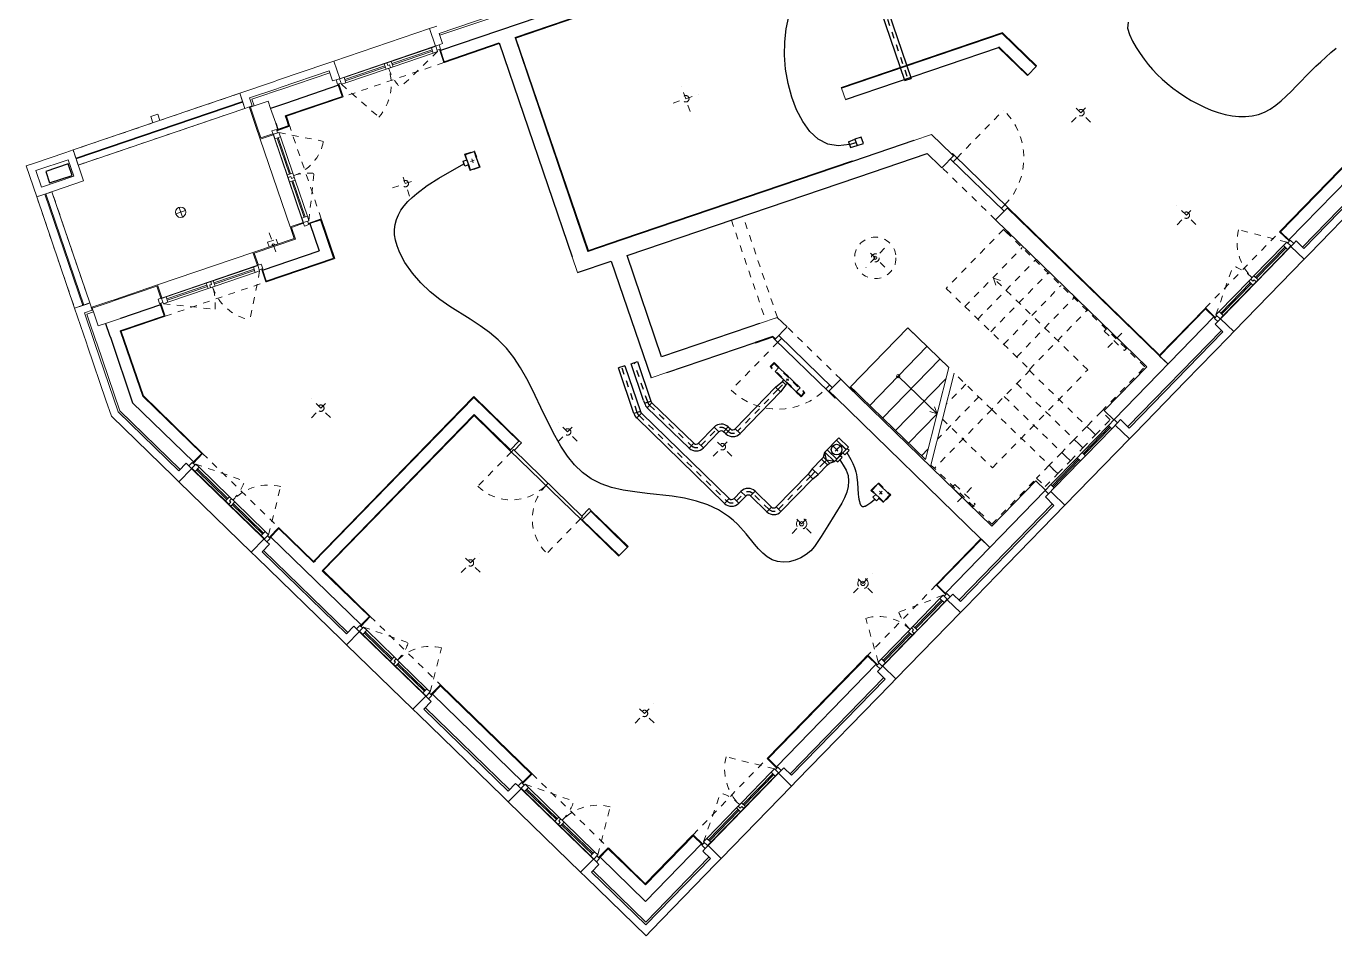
# Model space of a CAD drawing. Header units: metres. Extents: x 2683533.1 to 2683569.7, y 1249391 to 1249428.1.
# Drawn here: x 2683534.3 to 2683553.89, y 1249391.03 to 1249404.65 of the extents above; entities that cross this region are included whole.
import ezdxf

# ---------------------------------------------------------------- set-up
doc = ezdxf.new("R2010")
doc.units = ezdxf.units.M
for name, pattern in [('101 Regelgeschoss_CraneCam$0$MD-Strich 1_1mm', [0.002, 0.001, -0.001]), ('101 Regelgeschoss_CraneCam$0$MD-Strichpunkt 1_0.5_0.5mm', [0.001, 0.0005, -0.00025, 0, -0.00025]), ('101 Regelgeschoss_CraneCam$0$MD-Strichpunkt 1_25_25mm', [0.0015, 0.001, -0.00025, 0, -0.00025]), ('101 Regelgeschoss_CraneCam$0$MD-Strichpunkt 2_1_1mm', [0.0045, 0.002, -0.001, 0.0005, -0.001]), ('Strichpunkt', [25.4, 12.7, -6.35, 0, -6.35])]:
    doc.linetypes.add(name, pattern=pattern)
for name, color, linetype in [('beleuchtung', 7, 'Continuous'), ('betonfertigteile_balkonschicht', 7, 'Continuous'), ('dachabschluss', 7, 'Continuous'), ('erdbebenwaende', 7, 'Continuous'), ('fassade', 7, 'Continuous'), ('fenster_tueren', 7, 'Continuous'), ('innenwaende_massiv', 7, 'Continuous'), ('lueftung_abluft', 42, 'Continuous'), ('lueftung_armaturen', 130, 'Continuous'), ('lueftung_klima', 7, 'Continuous'), ('lueftung_symetrieachse', 7, 'Strichpunkt'), ('lueftung_zuluft', 20, 'Continuous'), ('sanitaer', 7, 'Continuous'), ('stuetzen', 7, 'Continuous'), ('treppen', 7, 'Continuous'), ('wohnungstrennwaende', 7, 'Continuous')]:
    doc.layers.add(name, color=color, linetype=linetype)

# ---------------------------------------------------------------- blocks, each defined once
blk = doc.blocks.new('A$C7a25791f')
at = {"layer": 'beleuchtung', "color": 253, "linetype": '101 Regelgeschoss_CraneCam$0$MD-Strichpunkt 2_1_1mm', "lineweight": 13, "ltscale": 1000}
for p, q in [((3478, 11112), (3659, 11468)), ((5470, 10254), (5652, 10610)), ((5383, 10523), (5739, 10341)), ((2270, 8795), (2270, 9195)), ((2070, 8995), (2470, 8995)), ((9307, 8130), (9488, 8487)), ((9219, 8399), (9576, 8218)), ((4590, 5900), (4590, 6300)), ((4390, 6100), (4790, 6100)), ((2170, 5575), (2170, 5975)), ((1970, 5775), (2370, 5775)), ((9667, 4415), (9667, 4815)), ((9868, 4615), (9467, 4615)), ((6045, 4085), (6045, 4485)), ((5845, 4285), (6245, 4285)), ((13370, 3723), (13370, 4123)), ((13170, 3923), (13570, 3923)), ((6045, 2430), (6045, 2830)), ((5845, 2630), (6245, 2630)), ((2370, 2138), (2370, 2537)), ((2170, 2337), (2570, 2337)), ((13370, 1523), (13370, 1923)), ((13170, 1723), (13570, 1723)), ((6045, 1150), (6045, 1550)), ((5845, 1350), (6245, 1350)), ((7906, 1185), (8306, 1185)), ((11430, 1185), (11030, 1185))]:
    blk.add_line(p, q, dxfattribs=at)
at = {"layer": 'beleuchtung', "color": 253, "linetype": '101 Regelgeschoss_CraneCam$0$MD-Strichpunkt 1_0.5_0.5mm', "lineweight": 13, "ltscale": 1000}
for p, q in [((3495, 11299), (3461, 11233)), ((3495, 11299), (3619, 11236)), ((3619, 11236), (3585, 11169))]:
    blk.add_line(p, q, dxfattribs=at)
at = {"layer": 'beleuchtung', "color": 253, "linetype": 'Continuous', "lineweight": 13, "ltscale": 1000}
for p, q in [((3559, 11183), (3487, 11219)), ((8006, 1225), (8006, 1145)), ((11330, 1225), (11330, 1145))]:
    blk.add_line(p, q, dxfattribs=at)
at = {"layer": 'beleuchtung', "color": 253, "linetype": '101 Regelgeschoss_CraneCam$0$MD-Strich 1_1mm', "lineweight": 13, "ltscale": 1000}
for p, q in [((8006, 1395), (8066, 1395)), ((8006, 1225), (8006, 1395)), ((8066, 1395), (8066, 975)), ((11330, 1395), (11270, 1395)), ((11270, 1395), (11270, 975)), ((11330, 1225), (11330, 1395)), ((8006, 975), (8006, 1145)), ((11330, 975), (11330, 1145)), ((8066, 975), (8006, 975)), ((11270, 975), (11330, 975))]:
    blk.add_line(p, q, dxfattribs=at)
at = {"layer": 'beleuchtung', "color": 253, "linetype": '101 Regelgeschoss_CraneCam$0$MD-Strichpunkt 1_0.5_0.5mm', "lineweight": 13, "ltscale": 1000}
for centre, radius in [((5561, 10432), 48), ((2270, 8995), 48), ((9398, 8308), 48), ((4590, 6100), 48), ((2170, 5775), 48), ((9667, 4615), 310), ((6045, 4285), 48), ((13370, 3923), 48), ((6045, 2630), 77.5), ((2370, 2337), 48), ((13370, 1723), 48), ((6045, 1350), 77.5)]:
    blk.add_circle(centre, radius, dxfattribs=at)
at = {"layer": 'beleuchtung', "color": 253, "linetype": '101 Regelgeschoss_CraneCam$0$MD-Strich 1_1mm', "lineweight": 13, "ltscale": 1000}
blk.add_circle((9667, 4615), 60, dxfattribs=at)
at = {"layer": 'beleuchtung', "color": 253, "linetype": 'Continuous', "lineweight": 13, "ltscale": 1000}
for centre, radius in [((9667, 4615), 23.5), ((6045, 2630), 32.5), ((6045, 1350), 32.5)]:
    blk.add_circle(centre, radius, dxfattribs=at)
blk.add_arc((3523, 11201), 23.5, 332.9996, 152.9996, dxfattribs=at)
at = {"layer": 'betonfertigteile_balkonschicht', "color": 253, "linetype": '101 Regelgeschoss_CraneCam$0$MD-Strichpunkt 2_1_1mm', "lineweight": 13, "ltscale": 1000}
for p, q in [((2360, 14161), (2442, 14322)), ((2442, 14322), (2456, 14348)), ((4803, 13152), (2456, 14348)), ((1574, 14248), (775, 12680)), ((989, 12571), (1788, 14139)), ((1601, 14234), (1574, 14248)), ((1761, 14152), (1601, 14234)), ((1788, 14139), (1761, 14152)), ((2347, 14135), (2360, 14161)), ((2347, 14135), (4694, 12938)), ((4708, 12965), (4790, 13125)), ((4790, 13125), (4803, 13152)), ((4694, 12938), (4708, 12965)), ((802, 12666), (775, 12680)), ((962, 12584), (802, 12666)), ((989, 12571), (962, 12584))]:
    blk.add_line(p, q, dxfattribs=at)
at = {"layer": 'dachabschluss', "color": 253, "linetype": 'Continuous', "lineweight": 5, "ltscale": 1000}
for p, q in [((2398, 14234), (2456, 14348)), ((4803, 13152), (2456, 14348)), ((1574, 14248), (775, 12680)), ((889, 12622), (1688, 14190)), ((903, 12615), (1702, 14183)), ((989, 12571), (1788, 14139)), ((1688, 14190), (1574, 14248)), ((1702, 14183), (1688, 14190)), ((1788, 14139), (1702, 14183)), ((2347, 14135), (2391, 14221)), ((2347, 14135), (4694, 12938)), ((2391, 14221), (2398, 14234)), ((2391, 14221), (4738, 13024)), ((2398, 14234), (4745, 13038)), ((4745, 13038), (4803, 13152)), ((4694, 12938), (4738, 13024)), ((4738, 13024), (4745, 13038)), ((889, 12622), (775, 12680)), ((903, 12615), (889, 12622)), ((989, 12571), (903, 12615))]:
    blk.add_line(p, q, dxfattribs=at)
at = {"layer": 'dachabschluss', "color": 253, "linetype": 'Continuous', "lineweight": 13, "ltscale": 1000}
for p, q in [((3626, 13865), (3580, 13775)), ((3626, 13865), (3725, 13814)), ((3725, 13814), (3679, 13725))]:
    blk.add_line(p, q, dxfattribs=at)
at = {"layer": 'erdbebenwaende', "color": 253, "linetype": 'Continuous', "lineweight": 25, "ltscale": 1000}
for p, q in [((10464, 5868), (7216, 7523)), ((6879, 7414), (6040, 5766)), ((6376, 5875), (7102, 7301)), ((7102, 7301), (10350, 5646)), ((7619, 5242), (6376, 5875)), ((11330, 5427), (10464, 5868)), ((6262, 5652), (7505, 5019)), ((10350, 5646), (11330, 5146)), ((11580, 4875), (11580, 5300)), ((7755, 5172), (7619, 5242)), ((11330, 5146), (11330, 4875)), ((7755, 4892), (7505, 5019)), ((8005, 4840), (8005, 5045)), ((7755, 4892), (7755, 4840)), ((11330, 4875), (11330, 4840)), ((11580, 4840), (11580, 4875)), ((7755, 3720), (7755, 3580)), ((7755, 3580), (7755, 565)), ((8005, 3580), (8005, 3720)), ((8005, 565), (8005, 3580)), ((11330, 3720), (11330, 565)), ((11580, 565), (11580, 3720))]:
    blk.add_line(p, q, dxfattribs=at)
at = {"layer": 'erdbebenwaende', "color": 253, "linetype": 'Continuous', "lineweight": 5, "ltscale": 1000}
for p, q in [((10468, 5877), (7220, 7532)), ((10464, 5868), (10468, 5877)), ((6040, 5766), (6262, 5652)), ((11580, 5300), (11330, 5427)), ((8005, 5045), (7755, 5172)), ((7505, 5019), (7501, 5010)), ((7501, 5010), (7745, 4886)), ((7745, 4886), (7745, 4840)), ((7745, 4840), (8005, 4840)), ((11590, 4840), (11330, 4840)), ((11580, 4875), (11590, 4875)), ((11590, 4840), (11590, 4875)), ((7745, 3720), (8005, 3720)), ((7745, 3720), (7745, 3580)), ((7755, 3580), (7745, 3580)), ((11590, 3720), (11330, 3720)), ((11590, 565), (11590, 3720)), ((11580, 565), (11590, 565))]:
    blk.add_line(p, q, dxfattribs=at)
at = {"layer": 'fassade', "color": 253, "linetype": 'Continuous', "lineweight": 18, "ltscale": 1000}
for p, q in [((1796, 14684), (1574, 14248)), ((1728, 14298), (1847, 14530)), ((1847, 14530), (2301, 14298)), ((2353, 14401), (1899, 14632)), ((2183, 14067), (1728, 14298)), ((2301, 14298), (2183, 14067)), ((2285, 14014), (2456, 14348)), ((1676, 14196), (2233, 13912)), ((4803, 13152), (4694, 12938)), ((5293, 12902), (4803, 13152)), ((4694, 12938), (4797, 12886)), ((4797, 12886), (4854, 12998)), ((4854, 12998), (5241, 12800)), ((4752, 12898), (4616, 12630)), ((4766, 12891), (4752, 12898)), ((5241, 12800), (5286, 12777)), ((5976, 12425), (5286, 12777)), ((5338, 12880), (5293, 12902)), ((6029, 12528), (5338, 12880)), ((775, 12680), (525, 12190)), ((989, 12571), (775, 12680)), ((936, 12468), (989, 12571)), ((4616, 12630), (4532, 12465)), ((628, 12137), (825, 12525)), ((825, 12525), (936, 12468)), ((966, 12504), (959, 12490)), ((1233, 12368), (966, 12504)), ((1278, 12345), (1233, 12368)), ((1875, 12041), (1278, 12345)), ((4532, 12465), (4525, 12452)), ((4708, 12359), (4525, 12452)), ((5976, 12425), (5904, 12283)), ((6006, 12231), (6131, 12476)), ((6029, 12528), (6131, 12476)), ((502, 12145), (115, 11385)), ((525, 12190), (502, 12145)), ((605, 12093), (115, 11131)), ((605, 12093), (628, 12137)), ((1795, 11851), (1888, 12034)), ((1875, 12041), (1888, 12034)), ((7352, 11545), (7476, 11790)), ((7579, 11738), (7476, 11790)), ((7527, 11636), (7454, 11493)), ((7527, 11636), (9028, 10871)), ((3140, 11166), (3233, 11348)), ((3247, 11342), (3233, 11348)), ((3813, 11053), (3247, 11342)), ((3890, 11205), (3813, 11053)), ((3890, 11205), (3897, 11218)), ((4079, 11125), (3897, 11218)), ((0, 11159), (0, 9865)), ((115, 11131), (115, 9865)), ((0, 9865), (0, 9750)), ((115, 9865), (275, 9865)), ((275, 9750), (0, 9750)), ((0, 8125), (0, 8240)), ((275, 8240), (0, 8240)), ((0, 8125), (0, 6365)), ((115, 8125), (115, 6365)), ((115, 8125), (275, 8125)), ((0, 6365), (0, 6250)), ((115, 6365), (275, 6365)), ((275, 6250), (0, 6250)), ((0, 4750), (0, 4865)), ((275, 4865), (0, 4865)), ((0, 4750), (0, 2990)), ((115, 4750), (115, 2990)), ((115, 4750), (275, 4750)), ((0, 2990), (0, 2875)), ((115, 2990), (275, 2990)), ((275, 2875), (0, 2875)), ((0, 1250), (0, 1365)), ((275, 1365), (0, 1365)), ((0, 1250), (0, 0)), ((115, 1250), (115, 115)), ((115, 1250), (275, 1250)), ((1500, 115), (1500, 275)), ((1615, 275), (1615, 0)), ((3125, 275), (3125, 0)), ((3240, 115), (3240, 275)), ((5250, 115), (5250, 275)), ((5365, 275), (5365, 0)), ((6750, 275), (6750, 0)), ((6865, 115), (6865, 275)), ((8875, 115), (8875, 295)), ((10375, 295), (10375, 0)), ((10490, 115), (10490, 295)), ((12500, 115), (12500, 275)), ((12615, 275), (12615, 0)), ((14125, 275), (14125, 0)), ((14240, 115), (14240, 275)), ((115, 115), (1500, 115)), ((115, 0), (1500, 0)), ((1500, 0), (1615, 0)), ((3240, 0), (3125, 0)), ((3240, 115), (5250, 115)), ((3240, 0), (5250, 0)), ((5250, 0), (5365, 0)), ((6865, 0), (6750, 0)), ((6865, 115), (8875, 115)), ((6865, 0), (7755, 0)), ((7755, 0), (8990, 0)), ((10490, 0), (10375, 0)), ((10490, 115), (12500, 115)), ((10490, 0), (11580, 0)), ((11580, 0), (12500, 0)), ((12500, 0), (12615, 0)), ((14240, 0), (14125, 0)), ((14240, 115), (16000, 115)), ((14240, 0), (16000, 0))]:
    blk.add_line(p, q, dxfattribs=at)
at = {"layer": 'fassade', "color": 253, "linetype": 'Continuous', "lineweight": 13, "ltscale": 1000}
for p, q in [((1796, 14684), (1899, 14632)), ((2456, 14348), (2353, 14401)), ((1574, 14248), (1676, 14196)), ((2233, 13912), (2285, 14014)), ((4867, 12957), (4819, 12864)), ((4978, 12901), (4867, 12957)), ((4766, 12891), (4629, 12624)), ((4792, 12877), (4766, 12891)), ((4819, 12864), (4792, 12877)), ((5015, 12764), (4819, 12864)), ((4963, 12661), (5015, 12764)), ((5228, 12773), (4978, 12901)), ((5272, 12751), (5228, 12773)), ((5963, 12399), (5272, 12751)), ((4629, 12624), (4545, 12459)), ((4856, 12452), (4963, 12661)), ((782, 12374), (654, 12124)), ((838, 12485), (782, 12374)), ((932, 12437), (832, 12241)), ((932, 12437), (838, 12485)), ((945, 12464), (932, 12437)), ((959, 12490), (945, 12464)), ((1226, 12354), (959, 12490)), ((1271, 12331), (1226, 12354)), ((4545, 12459), (4715, 12372)), ((832, 12241), (934, 12189)), ((934, 12189), (1144, 12082)), ((1868, 12027), (1271, 12331)), ((5904, 12283), (5953, 12258)), ((632, 12079), (145, 11124)), ((654, 12124), (632, 12079)), ((1868, 12027), (1782, 11858)), ((9014, 10844), (7513, 11609)), ((0, 11159), (115, 11385)), ((7454, 11493), (7405, 11518)), ((3240, 11328), (3154, 11159)), ((3240, 11328), (3819, 11033)), ((3903, 11198), (3819, 11033)), ((3903, 11198), (4072, 11112)), ((145, 11124), (145, 9865)), ((275, 9865), (275, 9810)), ((145, 8125), (145, 6365)), ((275, 8125), (275, 8180)), ((275, 6365), (275, 6310)), ((145, 4750), (145, 2990)), ((275, 4750), (275, 4805)), ((275, 2990), (275, 2935)), ((145, 1250), (145, 145)), ((275, 1250), (275, 1305)), ((7755, 365), (7755, 540)), ((11580, 365), (11580, 540)), ((1500, 275), (1555, 275)), ((3240, 275), (3185, 275)), ((5250, 275), (5305, 275)), ((6865, 275), (6810, 275)), ((8875, 295), (8940, 295)), ((10490, 295), (10425, 295)), ((12500, 275), (12555, 275)), ((14240, 275), (14185, 275)), ((0, 0), (115, 0)), ((145, 145), (1500, 145)), ((3240, 145), (5250, 145)), ((6865, 145), (8875, 145)), ((10490, 145), (12500, 145)), ((14240, 145), (16000, 145))]:
    blk.add_line(p, q, dxfattribs=at)
at = {"layer": 'fassade', "color": 253, "linetype": 'Continuous', "lineweight": 5, "ltscale": 1000}
for p, q in [((4797, 12886), (4792, 12877)), ((945, 12464), (936, 12468)), ((4976, 12279), (5021, 12368)), ((5021, 12368), (5044, 12412)), ((5044, 12412), (5837, 12008)), ((550, 11027), (1015, 11940)), ((1015, 11940), (1060, 11917)), ((1060, 11917), (1625, 11629)), ((7271, 11277), (8047, 10882)), ((550, 9800), (550, 11027)), ((3060, 10898), (4013, 10412)), ((4022, 10408), (4301, 10956)), ((8278, 10764), (9111, 10340)), ((4022, 10408), (4013, 10412)), ((550, 7475), (550, 8190)), ((550, 6300), (550, 7275)), ((550, 4125), (550, 4815)), ((550, 2925), (550, 4125)), ((550, 550), (550, 1315)), ((1565, 550), (550, 550)), ((4946, 550), (3175, 550)), ((5210, 550), (4946, 550)), ((5315, 550), (5210, 550)), ((7755, 550), (6800, 550)), ((7755, 540), (7755, 550)), ((12565, 550), (11580, 550)), ((11580, 540), (11580, 550)), ((16065, 550), (14175, 550))]:
    blk.add_line(p, q, dxfattribs=at)
at = {"layer": 'fassade', "color": 253, "linetype": 'Continuous', "lineweight": 25, "ltscale": 1000}
for p, q in [((5128, 12577), (4963, 12661)), ((5172, 12555), (5128, 12577)), ((5921, 12173), (5172, 12555)), ((4967, 12283), (4793, 12372)), ((4856, 12452), (4811, 12363)), ((4967, 12283), (5012, 12372)), ((5012, 12372), (5039, 12426)), ((5039, 12426), (5048, 12421)), ((5048, 12421), (5841, 12017)), ((934, 12189), (850, 12024)), ((5841, 12017), (5930, 12191)), ((828, 11979), (365, 11071)), ((850, 12024), (828, 11979)), ((1006, 11944), (1011, 11953)), ((1011, 11953), (1020, 11949)), ((1020, 11949), (1064, 11926)), ((1709, 11794), (1144, 12082)), ((1006, 11944), (540, 11029)), ((1064, 11926), (1630, 11638)), ((1630, 11638), (1719, 11812)), ((7276, 11286), (7364, 11460)), ((9859, 10167), (7355, 11442)), ((7276, 11286), (8051, 10891)), ((365, 11071), (365, 9800)), ((540, 9800), (540, 11029)), ((3065, 10907), (3153, 11081)), ((3144, 11063), (3941, 10656)), ((4137, 11040), (3941, 10656)), ((4293, 10960), (4119, 11049)), ((3065, 10907), (4018, 10421)), ((4018, 10421), (4293, 10960)), ((8274, 10778), (9780, 10011)), ((540, 9800), (345, 9800)), ((540, 8190), (345, 8190)), ((365, 8190), (365, 6300)), ((540, 7465), (540, 8190)), ((540, 6300), (540, 7285)), ((540, 6300), (345, 6300)), ((540, 4815), (345, 4815)), ((365, 4815), (365, 2925)), ((540, 2925), (540, 4815)), ((540, 2925), (345, 2925)), ((540, 1315), (345, 1315)), ((365, 1315), (365, 365)), ((540, 540), (540, 1315)), ((1565, 540), (540, 540)), ((1565, 540), (1565, 345)), ((3175, 540), (5315, 540)), ((3175, 540), (3175, 345)), ((5315, 540), (5315, 345)), ((7755, 540), (6800, 540)), ((6800, 540), (6800, 345)), ((7755, 365), (7755, 565)), ((8950, 565), (8005, 565)), ((11330, 565), (10415, 565)), ((11580, 365), (11580, 565)), ((12565, 540), (11580, 540)), ((12565, 540), (12565, 345)), ((16065, 540), (14175, 540)), ((14175, 540), (14175, 345)), ((365, 365), (1565, 365)), ((3175, 365), (5315, 365)), ((6800, 365), (8940, 365)), ((10425, 365), (12565, 365)), ((14175, 365), (16065, 365))]:
    blk.add_line(p, q, dxfattribs=at)
at = {"layer": 'fenster_tueren', "color": 253, "linetype": 'Continuous', "lineweight": 5, "ltscale": 1000}
for p, q in [((3897, 11218), (4525, 12452)), ((4715, 12361), (4683, 12299)), ((4735, 12413), (4697, 12337)), ((4790, 12323), (4715, 12361)), ((4773, 12332), (4798, 12381)), ((4788, 12363), (4971, 12270)), ((7476, 11790), (6131, 12476)), ((4697, 12337), (4091, 11147)), ((4683, 12299), (4423, 11789)), ((4712, 12284), (4452, 11774)), ((4470, 11765), (4730, 12275)), ((4499, 11750), (4759, 12260)), ((4683, 12299), (4759, 12260)), ((4697, 12337), (4701, 12335)), ((4759, 12260), (4790, 12323)), ((4976, 12279), (4971, 12270)), ((5939, 12187), (5846, 12004)), ((5970, 12171), (5921, 12196)), ((5953, 12258), (6028, 12219)), ((5961, 12153), (5999, 12229)), ((6023, 12121), (5961, 12153)), ((5999, 12229), (6062, 12197)), ((6062, 12197), (6023, 12121)), ((6028, 12219), (6026, 12215)), ((6028, 12219), (7329, 11557)), ((6604, 11862), (6038, 12150)), ((6047, 12168), (6613, 11880)), ((6062, 12197), (6628, 11908)), ((1888, 12034), (3233, 11348)), ((5837, 12008), (5846, 12004)), ((6589, 11833), (6023, 12121)), ((1727, 11807), (1634, 11624)), ((1710, 11816), (1759, 11791)), ((1817, 11840), (1741, 11878)), ((1788, 11849), (1750, 11773)), ((1750, 11773), (1812, 11742)), ((1851, 11817), (1788, 11849)), ((1812, 11742), (1851, 11817)), ((1815, 11835), (1817, 11840)), ((3118, 11177), (1817, 11840)), ((1827, 11770), (2392, 11482)), ((2402, 11500), (1836, 11788)), ((2416, 11529), (1851, 11817)), ((4423, 11789), (4373, 11691)), ((4405, 11753), (4443, 11734)), ((4499, 11750), (4423, 11789)), ((4449, 11652), (4499, 11750)), ((6589, 11833), (6628, 11908)), ((6687, 11783), (6589, 11833)), ((6628, 11908), (6726, 11859)), ((6663, 11890), (6644, 11852)), ((6644, 11852), (6671, 11839)), ((6671, 11839), (6651, 11801)), ((6726, 11859), (6687, 11783)), ((7253, 11495), (6687, 11783)), ((7268, 11523), (6702, 11812)), ((6711, 11830), (7277, 11541)), ((6726, 11859), (7291, 11570)), ((1625, 11629), (1634, 11624)), ((1812, 11742), (2378, 11453)), ((4373, 11691), (4113, 11181)), ((4402, 11676), (4142, 11166)), ((4160, 11157), (4420, 11667)), ((4189, 11142), (4449, 11652)), ((4373, 11691), (4449, 11652)), ((4443, 11734), (4429, 11707)), ((4429, 11707), (4467, 11688)), ((7253, 11495), (7291, 11570)), ((7291, 11570), (7354, 11538)), ((7327, 11552), (7329, 11557)), ((7329, 11557), (7405, 11518)), ((2416, 11529), (2378, 11453)), ((2378, 11453), (2476, 11403)), ((2433, 11473), (2413, 11435)), ((2514, 11479), (2416, 11529)), ((2459, 11459), (2433, 11473)), ((2479, 11497), (2459, 11459)), ((2476, 11403), (2514, 11479)), ((2476, 11403), (3042, 11115)), ((2490, 11432), (3056, 11144)), ((3065, 11162), (2500, 11450)), ((3080, 11191), (2514, 11479)), ((7315, 11463), (7253, 11495)), ((7355, 11465), (7262, 11282)), ((7354, 11538), (7315, 11463)), ((7373, 11456), (7324, 11481)), ((3080, 11191), (3042, 11115)), ((3142, 11159), (3080, 11191)), ((3118, 11177), (3116, 11173)), ((3194, 11138), (3118, 11177)), ((4113, 11181), (4081, 11118)), ((4189, 11142), (4113, 11181)), ((7271, 11277), (7262, 11282)), ((3042, 11115), (3104, 11083)), ((3144, 11085), (3051, 10903)), ((3104, 11083), (3142, 11159)), ((3113, 11101), (3162, 11076)), ((4091, 11147), (4052, 11072)), ((4081, 11118), (4157, 11080)), ((4095, 11145), (4091, 11147)), ((4114, 11040), (4139, 11089)), ((4123, 11058), (4306, 10965)), ((4157, 11080), (4189, 11142)), ((3060, 10898), (3051, 10903)), ((4301, 10956), (4306, 10965)), ((275, 9725), (275, 9810)), ((345, 9810), (345, 9755)), ((550, 9800), (550, 9790)), ((0, 9750), (0, 8240)), ((275, 8265), (275, 9725)), ((280, 9725), (275, 9725)), ((280, 9755), (365, 9755)), ((280, 9685), (280, 9755)), ((280, 9050), (280, 9685)), ((365, 9685), (280, 9685)), ((312, 9050), (312, 9685)), ((332, 9685), (332, 9050)), ((345, 9790), (550, 9790)), ((365, 9755), (365, 9685)), ((365, 9685), (365, 9050)), ((280, 8940), (280, 9050)), ((280, 9050), (365, 9050)), ((322, 8980), (322, 9010)), ((322, 9010), (365, 9010)), ((365, 9050), (365, 8940)), ((280, 8980), (322, 8980)), ((280, 8305), (280, 8940)), ((365, 8940), (280, 8940)), ((312, 8305), (312, 8940)), ((332, 8940), (332, 8305)), ((365, 8940), (365, 8305)), ((275, 8180), (275, 8265)), ((275, 8265), (280, 8265)), ((280, 8305), (365, 8305)), ((280, 8235), (280, 8305)), ((365, 8235), (280, 8235)), ((345, 8235), (345, 8180)), ((365, 8305), (365, 8235)), ((345, 8200), (550, 8200)), ((550, 8190), (550, 8200)), ((3790, 6525), (3790, 5025)), ((3990, 6525), (3790, 6525)), ((3790, 6495), (3835, 6495)), ((3835, 6495), (3835, 5055)), ((3990, 6480), (3835, 6480)), ((3990, 6525), (3990, 6480)), ((275, 6225), (275, 6310)), ((345, 6310), (345, 6255)), ((345, 6290), (550, 6290)), ((550, 6300), (550, 6290)), ((0, 6250), (0, 4865)), ((275, 4890), (275, 6225)), ((280, 6225), (275, 6225)), ((280, 6255), (365, 6255)), ((280, 6185), (280, 6255)), ((280, 5613), (280, 6185)), ((365, 6185), (280, 6185)), ((312, 5613), (312, 6185)), ((332, 6185), (332, 5613)), ((365, 6255), (365, 6185)), ((365, 6185), (365, 5613)), ((3790, 5775), (3835, 5775)), ((280, 5503), (280, 5613)), ((280, 5613), (365, 5613)), ((280, 5543), (322, 5543)), ((280, 4930), (280, 5503)), ((365, 5503), (280, 5503)), ((312, 4930), (312, 5503)), ((322, 5543), (322, 5573)), ((322, 5573), (365, 5573)), ((332, 5503), (332, 4930)), ((365, 5613), (365, 5503)), ((365, 5503), (365, 4930)), ((280, 4930), (365, 4930)), ((280, 4860), (280, 4930)), ((365, 4930), (365, 4860)), ((3835, 5055), (3790, 5055)), ((3990, 5025), (3790, 5025)), ((3990, 5070), (3835, 5070)), ((3990, 5025), (3990, 5070)), ((275, 4805), (275, 4890)), ((275, 4890), (280, 4890)), ((365, 4860), (280, 4860)), ((345, 4860), (345, 4805)), ((345, 4825), (550, 4825)), ((550, 4815), (550, 4825)), ((7745, 4840), (7745, 3720)), ((7825, 4781), (7745, 4781)), ((7825, 3720), (7825, 4840)), ((11510, 3720), (11510, 4840)), ((11510, 4781), (11590, 4781)), ((11590, 4840), (11590, 3720)), ((7745, 3779), (7825, 3779)), ((11590, 3779), (11510, 3779)), ((0, 2875), (0, 1365)), ((275, 2850), (275, 2935)), ((275, 1390), (275, 2850)), ((280, 2850), (275, 2850)), ((280, 2880), (365, 2880)), ((280, 2810), (280, 2880)), ((280, 2175), (280, 2810)), ((365, 2810), (280, 2810)), ((312, 2175), (312, 2810)), ((332, 2810), (332, 2175)), ((345, 2935), (345, 2880)), ((345, 2915), (550, 2915)), ((365, 2880), (365, 2810)), ((365, 2810), (365, 2175)), ((550, 2925), (550, 2915)), ((280, 2065), (280, 2175)), ((280, 2175), (365, 2175)), ((365, 2175), (365, 2065)), ((280, 2105), (322, 2105)), ((280, 1430), (280, 2065)), ((365, 2065), (280, 2065)), ((312, 1430), (312, 2065)), ((322, 2105), (322, 2135)), ((322, 2135), (365, 2135)), ((332, 2065), (332, 1430)), ((365, 2065), (365, 1430)), ((275, 1305), (275, 1390)), ((275, 1390), (280, 1390)), ((280, 1430), (365, 1430)), ((280, 1360), (280, 1430)), ((365, 1430), (365, 1360)), ((365, 1360), (280, 1360)), ((345, 1360), (345, 1305)), ((345, 1325), (550, 1325)), ((550, 1315), (550, 1325)), ((1565, 550), (1575, 550)), ((1575, 345), (1575, 550)), ((3175, 550), (3165, 550)), ((3165, 345), (3165, 550)), ((5315, 550), (5325, 550)), ((5325, 345), (5325, 550)), ((6800, 550), (6790, 550)), ((6790, 345), (6790, 550)), ((12565, 550), (12575, 550)), ((12575, 345), (12575, 550)), ((14175, 550), (14165, 550)), ((14165, 345), (14165, 550)), ((1555, 345), (1610, 345)), ((1640, 275), (1555, 275)), ((1610, 280), (1610, 365)), ((1610, 365), (1680, 365)), ((1680, 280), (1610, 280)), ((1640, 280), (1640, 275)), ((3100, 275), (1640, 275)), ((1680, 365), (2315, 365)), ((1680, 365), (1680, 280)), ((1680, 332), (2315, 332)), ((2315, 312), (1680, 312)), ((2315, 280), (1680, 280)), ((2315, 280), (2315, 365)), ((2315, 365), (2425, 365)), ((2425, 280), (2315, 280)), ((2355, 322), (2355, 365)), ((2385, 322), (2355, 322)), ((2385, 280), (2385, 322)), ((2425, 365), (3060, 365)), ((2425, 365), (2425, 280)), ((2425, 332), (3060, 332)), ((3060, 312), (2425, 312)), ((3060, 280), (2425, 280)), ((3060, 280), (3060, 365)), ((3060, 365), (3130, 365)), ((3130, 280), (3060, 280)), ((3100, 275), (3100, 280)), ((3185, 275), (3100, 275)), ((3130, 365), (3130, 280)), ((3130, 345), (3185, 345)), ((5360, 345), (5305, 345)), ((5305, 275), (5390, 275)), ((5430, 365), (5360, 365)), ((5360, 365), (5360, 280)), ((5360, 280), (5430, 280)), ((5390, 275), (5390, 280)), ((5390, 275), (6725, 275)), ((6002, 365), (5430, 365)), ((5430, 280), (5430, 365)), ((6002, 332), (5430, 332)), ((5430, 312), (6002, 312)), ((5430, 280), (6002, 280)), ((6112, 365), (6002, 365)), ((6002, 365), (6002, 280)), ((6002, 280), (6112, 280)), ((6042, 322), (6072, 322)), ((6042, 280), (6042, 322)), ((6072, 322), (6072, 365)), ((6685, 365), (6112, 365)), ((6112, 280), (6112, 365)), ((6685, 332), (6112, 332)), ((6112, 312), (6685, 312)), ((6112, 280), (6685, 280)), ((6755, 365), (6685, 365)), ((6685, 365), (6685, 280)), ((6685, 280), (6755, 280)), ((6725, 280), (6725, 275)), ((6725, 275), (6810, 275)), ((6755, 280), (6755, 365)), ((6810, 345), (6755, 345)), ((9065, 365), (8940, 365)), ((8940, 295), (9065, 295)), ((9627, 365), (9065, 365)), ((9065, 295), (9065, 365)), ((9627, 340), (9065, 340)), ((9065, 320), (9627, 320)), ((9065, 295), (9627, 295)), ((9737, 365), (9627, 365)), ((9627, 365), (9627, 295)), ((9627, 295), (9737, 295)), ((10300, 365), (9737, 365)), ((9737, 295), (9737, 365)), ((10300, 340), (9737, 340)), ((9737, 320), (10300, 320)), ((9737, 295), (10300, 295)), ((10425, 365), (10300, 365)), ((10300, 365), (10300, 295)), ((10300, 295), (10425, 295)), ((12555, 345), (12610, 345)), ((12640, 275), (12555, 275)), ((12610, 280), (12610, 365)), ((12610, 365), (12680, 365)), ((12680, 280), (12610, 280)), ((12640, 280), (12640, 275)), ((14100, 275), (12640, 275)), ((12680, 365), (13315, 365)), ((12680, 365), (12680, 280)), ((12680, 332), (13315, 332)), ((13315, 312), (12680, 312)), ((13315, 280), (12680, 280)), ((13315, 280), (13315, 365)), ((13315, 365), (13425, 365)), ((13425, 280), (13315, 280)), ((13355, 322), (13355, 365)), ((13385, 322), (13355, 322)), ((13385, 280), (13385, 322)), ((13425, 365), (14060, 365)), ((13425, 365), (13425, 280)), ((13425, 332), (14060, 332)), ((14060, 312), (13425, 312)), ((14060, 280), (13425, 280)), ((14060, 280), (14060, 365)), ((14060, 365), (14130, 365)), ((14130, 280), (14060, 280)), ((14100, 275), (14100, 280)), ((14185, 275), (14100, 275)), ((14130, 365), (14130, 280)), ((14130, 345), (14185, 345)), ((1615, 0), (3125, 0)), ((6750, 0), (5365, 0)), ((8990, 115), (8990, 145)), ((8990, 0), (10375, 0)), ((12615, 0), (14125, 0))]:
    blk.add_line(p, q, dxfattribs=at)
at = {"layer": 'fenster_tueren', "color": 253, "linetype": 'Continuous', "lineweight": 13, "ltscale": 1000}
for p, q in [((4735, 12413), (4798, 12381)), ((5953, 12258), (5921, 12196)), ((1741, 11878), (1710, 11816)), ((7405, 11518), (7373, 11456)), ((3194, 11138), (3162, 11076)), ((4052, 11072), (4114, 11040)), ((275, 9810), (345, 9810)), ((275, 8180), (345, 8180)), ((275, 6310), (345, 6310)), ((275, 4805), (345, 4805)), ((275, 2935), (345, 2935)), ((275, 1305), (345, 1305)), ((1555, 275), (1555, 345)), ((3185, 275), (3185, 345)), ((5305, 275), (5305, 345)), ((6810, 275), (6810, 345)), ((8940, 295), (8940, 365)), ((8990, 145), (8990, 295)), ((10425, 295), (10425, 365)), ((12555, 275), (12555, 345)), ((14185, 275), (14185, 345)), ((8990, 0), (8990, 115))]:
    blk.add_line(p, q, dxfattribs=at)
at = {"layer": 'fenster_tueren', "color": 253, "linetype": '101 Regelgeschoss_CraneCam$0$MD-Strichpunkt 2_1_1mm', "lineweight": 5, "ltscale": 1000}
for p, q in [((4306, 10965), (4971, 12270)), ((7262, 11282), (5846, 12004)), ((1634, 11624), (3051, 10903)), ((550, 9790), (550, 8200)), ((550, 6290), (550, 4825)), ((8005, 3720), (8005, 4840)), ((11330, 3720), (11330, 4840)), ((550, 2915), (550, 1325)), ((1575, 550), (3165, 550)), ((6790, 550), (5325, 550)), ((12575, 550), (14165, 550))]:
    blk.add_line(p, q, dxfattribs=at)
at = {"layer": 'fenster_tueren', "color": 253, "linetype": '101 Regelgeschoss_CraneCam$0$MD-Strich 1_1mm', "lineweight": 5, "ltscale": 1000}
for p, q in [((4790, 12323), (5162, 11750)), ((5961, 12153), (6000, 11409)), ((1750, 11773), (2227, 11163)), ((4157, 11080), (4719, 11518)), ((7315, 11463), (6541, 11490)), ((3104, 11083), (2479, 10677)), ((365, 9755), (693, 9053)), ((365, 8235), (1010, 8608)), ((3790, 6495), (3070, 6495)), ((365, 6255), (666, 5609)), ((365, 4860), (956, 5201)), ((3790, 5055), (3070, 5055)), ((7745, 4781), (6743, 4781)), ((11590, 4781), (12592, 4781)), ((365, 2880), (693, 2178)), ((365, 1360), (1010, 1733)), ((3130, 365), (2758, 1010)), ((14130, 365), (13757, 1010)), ((5360, 365), (5701, 956)), ((1610, 365), (2312, 693)), ((6755, 365), (6109, 666)), ((12610, 365), (13312, 693))]:
    blk.add_line(p, q, dxfattribs=at)
at = {"layer": 'fenster_tueren', "color": 253, "linetype": 'Continuous', "lineweight": 25, "ltscale": 1000}
for p, q in [((8950, 365), (8950, 565)), ((10415, 365), (10415, 565))]:
    blk.add_line(p, q, dxfattribs=at)
at = {"layer": 'fenster_tueren', "color": 253, "linetype": '101 Regelgeschoss_CraneCam$0$MD-Strich 1_1mm', "lineweight": 5, "ltscale": 1000}
for centre, radius, start, end in [((4790, 12323), 683, 243, 303), ((5961, 12153), 745, 272.9998, 332.9998), ((7315, 11463), 775, 152.9998, 177.9998), ((4157, 11080), 712, 38, 63), ((1750, 11773), 775, 307.9996, 332.9996), ((3104, 11083), 745, 152.9996, 212.9996), ((365, 9755), 775, 270, 295), ((365, 8235), 745, 30, 90), ((3790, 6495), 720, 180, 270), ((3790, 5055), 720, 90, 180), ((365, 6255), 713, 270, 295), ((365, 4860), 682, 30, 90), ((7745, 4781), 1002, 180, 270), ((11590, 4781), 1002, 270, 0), ((365, 2880), 775, 270, 295), ((365, 1360), 745, 30, 90), ((3130, 365), 745, 120, 180), ((14130, 365), 745, 120, 180), ((5360, 365), 682, 0, 60), ((1610, 365), 775, 0, 25), ((6755, 365), 713, 155, 180), ((12610, 365), 775, 0, 25)]:
    blk.add_arc(centre, radius, start, end, dxfattribs=at)
at = {"layer": 'innenwaende_massiv', "color": 253, "linetype": 'Continuous', "lineweight": 25, "ltscale": 1000}
for p, q in [((365, 7285), (365, 7465)), ((3980, 7465), (540, 7465)), ((540, 7465), (580, 7465)), ((3980, 6525), (3980, 7465)), ((3800, 7285), (540, 7285)), ((580, 7285), (540, 7285)), ((3800, 7285), (3800, 6525)), ((13400, 5596), (11137, 6749)), ((11055, 6589), (13210, 5491)), ((13220, 5486), (13210, 5491)), ((13220, 5486), (13220, 4886)), ((13400, 4886), (13400, 5596)), ((3800, 5025), (3800, 4255)), ((3980, 4255), (3980, 5025))]:
    blk.add_line(p, q, dxfattribs=at)
at = {"layer": 'innenwaende_massiv', "color": 253, "linetype": 'Continuous', "lineweight": 5, "ltscale": 1000}
for p, q in [((3980, 7475), (550, 7475)), ((3990, 7475), (3980, 7475)), ((3990, 6525), (3990, 7475)), ((550, 7275), (3790, 7275)), ((3790, 7275), (3790, 6525)), ((11137, 6749), (11055, 6589)), ((11141, 6758), (11137, 6749)), ((13410, 5602), (11141, 6758)), ((13210, 5491), (13210, 4886)), ((13410, 5602), (13410, 5591)), ((13410, 4886), (13410, 5591)), ((3790, 5025), (3790, 4255)), ((3990, 4255), (3990, 5025)), ((13220, 4886), (13210, 4886)), ((13400, 4886), (13220, 4886)), ((13410, 4886), (13400, 4886)), ((3800, 4255), (3790, 4255)), ((3980, 4255), (3800, 4255)), ((3990, 4255), (3980, 4255))]:
    blk.add_line(p, q, dxfattribs=at)
at = {"layer": 'lueftung_abluft'}
for p, q in [((5155, 10181), (5231, 10201)), ((5231, 10201), (5312, 10212)), ((5312, 10212), (5397, 10217)), ((5397, 10217), (5485, 10215)), ((5485, 10215), (5577, 10207)), ((5577, 10207), (5769, 10176)), ((4852, 9947), (4901, 10013)), ((4901, 10013), (4956, 10070)), ((4956, 10070), (5017, 10116)), ((5017, 10116), (5083, 10153)), ((5083, 10153), (5155, 10181)), ((5769, 10176), (5970, 10129)), ((5970, 10129), (6387, 10011)), ((4739, 9705), (4771, 9792)), ((4771, 9792), (4809, 9873)), ((4809, 9873), (4852, 9947)), ((4675, 9423), (4712, 9614)), ((4712, 9614), (4739, 9705)), ((4658, 9227), (4675, 9423)), ((4661, 9037), (4658, 9227)), ((4680, 8852), (4661, 9037)), ((4709, 8671), (4680, 8852)), ((4782, 8321), (4709, 8671)), ((4816, 8148), (4782, 8321)), ((4841, 7976), (4816, 8148)), ((4854, 7803), (4841, 7976)), ((4850, 7629), (4854, 7803)), ((4786, 7273), (4826, 7452)), ((4826, 7452), (4850, 7629)), ((4734, 7094), (4786, 7273)), ((11878, 6148), (12491, 7353)), ((12580, 7307), (11967, 6103)), ((4674, 6914), (4734, 7094)), ((4541, 6553), (4674, 6914)), ((4417, 6198), (4541, 6553)), ((4366, 6023), (4417, 6198)), ((5480, 5580), (5806, 6222)), ((5895, 6176), (5567, 5531)), ((5895, 6176), (5806, 6222)), ((11878, 6148), (11967, 6103)), ((4329, 5850), (4366, 6023)), ((4308, 5516), (4309, 5681)), ((4309, 5681), (4329, 5850)), ((4331, 5355), (4308, 5516)), ((5460, 3669), (5460, 5504)), ((5460, 5504), (5560, 5504)), ((5567, 5531), (5480, 5580)), ((5560, 5504), (5560, 3669)), ((4381, 5200), (4331, 5355)), ((4453, 5048), (4381, 5200)), ((4544, 4898), (4453, 5048)), ((4648, 4751), (4544, 4898)), ((4760, 4604), (4648, 4751)), ((4989, 4306), (4760, 4604)), ((14834, 4364), (14765, 4305)), ((5096, 4154), (4989, 4306)), ((5191, 3997), (5096, 4154)), ((14676, 4117), (14647, 4010)), ((14714, 4219), (14676, 4117)), ((14765, 4305), (14714, 4219)), ((5270, 3835), (5191, 3997)), ((14647, 4010), (14623, 3906)), ((5328, 3667), (5270, 3835)), ((14604, 3805), (14590, 3704)), ((14623, 3906), (14604, 3805)), ((5363, 3491), (5328, 3667)), ((5460, 3669), (5560, 3669)), ((5610, 3619), (5610, 3519)), ((5610, 3619), (5760, 3619)), ((5760, 3619), (5760, 3519)), ((14581, 3604), (14577, 3504)), ((14590, 3704), (14581, 3604)), ((5371, 3401), (5363, 3491)), ((5373, 3308), (5371, 3401)), ((5760, 3519), (5610, 3519)), ((5910, 3469), (5810, 3469)), ((5810, 3469), (5810, 3129)), ((5910, 3129), (5910, 3469)), ((14577, 3504), (14577, 3403)), ((14577, 3403), (14583, 3301)), ((5358, 3118), (5373, 3308)), ((14583, 3301), (14593, 3196)), ((14593, 3196), (14608, 3088)), ((5334, 2925), (5358, 3118)), ((5810, 3129), (5910, 3129)), ((5960, 3079), (6646, 3079)), ((5960, 2979), (5960, 3079)), ((6646, 2979), (5960, 2979)), ((6746, 3092), (6646, 3079)), ((6646, 3079), (6646, 2979)), ((6646, 3079), (6646, 2979)), ((6646, 2979), (6746, 2967)), ((6746, 2967), (6746, 3092)), ((6946, 3092), (6746, 3092)), ((6746, 2967), (6946, 2967)), ((6946, 2967), (6946, 3092)), ((14608, 3088), (14628, 2979)), ((14628, 2979), (14652, 2870)), ((5324, 2740), (5326, 2831)), ((5326, 2831), (5334, 2925)), ((7110, 2797), (7083, 2711)), ((7131, 2887), (7110, 2797)), ((7248, 2771), (7227, 2712)), ((7281, 2887), (7248, 2771)), ((14652, 2870), (14682, 2762)), ((14682, 2762), (14718, 2655)), ((5332, 2653), (5324, 2740)), ((5351, 2571), (5332, 2653)), ((5386, 2496), (5351, 2571)), ((6994, 2572), (6930, 2520)), ((7046, 2635), (6994, 2572)), ((7083, 2711), (7046, 2635)), ((7145, 2558), (7122, 2526)), ((7166, 2590), (7145, 2558)), ((7184, 2621), (7166, 2590)), ((7200, 2652), (7184, 2621)), ((7227, 2712), (7200, 2652)), ((14718, 2655), (14758, 2551)), ((14758, 2551), (14804, 2452)), ((5438, 2428), (5386, 2496)), ((5506, 2368), (5438, 2428)), ((5586, 2319), (5506, 2368)), ((6491, 2370), (6296, 2331)), ((6683, 2414), (6491, 2370)), ((6772, 2442), (6683, 2414)), ((6856, 2477), (6772, 2442)), ((6930, 2520), (6856, 2477)), ((7010, 2394), (6954, 2331)), ((7068, 2460), (7010, 2394)), ((7122, 2526), (7068, 2460)), ((14804, 2452), (14856, 2358)), ((14856, 2358), (14914, 2270)), ((5672, 2282), (5586, 2319)), ((5762, 2259), (5672, 2282)), ((5850, 2250), (5762, 2259)), ((5937, 2255), (5850, 2250)), ((6112, 2287), (5937, 2255)), ((6296, 2331), (6112, 2287)), ((6865, 2196), (6862, 2176)), ((6862, 2176), (6866, 2158)), ((6873, 2219), (6865, 2196)), ((6866, 2158), (6871, 2151)), ((6888, 2245), (6873, 2219)), ((6906, 2272), (6888, 2245)), ((6929, 2301), (6906, 2272)), ((6954, 2331), (6929, 2301)), ((14914, 2270), (14977, 2189)), ((14977, 2189), (15046, 2116)), ((6871, 2151), (6878, 2144)), ((6878, 2144), (6888, 2138)), ((6888, 2138), (6899, 2132)), ((6899, 2132), (6925, 2123)), ((6925, 2123), (6958, 2117)), ((6958, 2117), (6994, 2112)), ((6994, 2112), (7074, 2104)), ((15046, 2116), (15121, 2054)), ((15121, 2054), (15203, 2001)), ((15203, 2001), (15291, 1961)), ((15291, 1961), (15384, 1931)), ((15384, 1931), (15483, 1911)), ((15483, 1911), (15585, 1899)), ((15585, 1899), (15690, 1893)), ((15690, 1893), (15796, 1890)), ((15796, 1890), (15902, 1891)), ((15902, 1891), (16008, 1891)), ((16008, 1891), (16113, 1891)), ((16113, 1891), (16216, 1889)), ((16216, 1889), (16319, 1887)), ((16319, 1887), (16420, 1882)), ((16420, 1882), (16522, 1877)), ((16522, 1877), (16622, 1869)), ((16622, 1869), (16723, 1859))]:
    blk.add_line(p, q, dxfattribs=at)
for centre, radius, start, end in [((5612, 5505), 153, 150.3901, 180.3775), ((5612, 5505), 52.7, 150.3901, 180.3775), ((5610, 3669), 150, 180, 270), ((5610, 3669), 50, 180, 270), ((5760, 3469), 150, 0, 90), ((5760, 3469), 50, 0, 90), ((5960, 3129), 150, 180, 270), ((5960, 3129), 50, 180, 270)]:
    blk.add_arc(centre, radius, start, end, dxfattribs=at)
at = {"layer": 'lueftung_armaturen'}
for p, q in [((6370, 9977), (6405, 10044)), ((6384, 9872), (6498, 10095)), ((6405, 10044), (6458, 10017)), ((6458, 10017), (6424, 9950)), ((6498, 10095), (6626, 10030)), ((6626, 10030), (6513, 9807)), ((6424, 9950), (6370, 9977)), ((6513, 9807), (6384, 9872)), ((7403, 4066), (7403, 4505)), ((7403, 4505), (7487, 4505)), ((7487, 4505), (7487, 4066)), ((7372, 4248), (7372, 4323)), ((7372, 4323), (7403, 4323)), ((7403, 4323), (7403, 4248)), ((7403, 4248), (7372, 4248)), ((7487, 4066), (7403, 4066)), ((6986, 3092), (6946, 3092)), ((6946, 3092), (6946, 2967)), ((6986, 3029), (6946, 3029)), ((6946, 2967), (6986, 2967)), ((6986, 3092), (7056, 3129)), ((6986, 3029), (7056, 3129)), ((6986, 2967), (6986, 3092)), ((7056, 2929), (6986, 3029)), ((6986, 2967), (7056, 2929)), ((7056, 3129), (7356, 3129)), ((7056, 2929), (7056, 3129)), ((7306, 3129), (7106, 3129)), ((7106, 3129), (7106, 2929)), ((7306, 2929), (7306, 3129)), ((7356, 3129), (7356, 2929)), ((7356, 2929), (7056, 2929)), ((7086, 2929), (7086, 2887)), ((7086, 2887), (7176, 2887)), ((7106, 2929), (7306, 2929)), ((7176, 2887), (7176, 2929)), ((7236, 2929), (7236, 2887)), ((7236, 2887), (7326, 2887)), ((7326, 2887), (7326, 2929)), ((7134, 1979), (7134, 2229)), ((7134, 2229), (7278, 2229)), ((7278, 2229), (7278, 1979)), ((7074, 2067), (7074, 2142)), ((7074, 2142), (7134, 2142)), ((7134, 2067), (7074, 2067)), ((7134, 2142), (7134, 2067)), ((7278, 1979), (7134, 1979))]:
    blk.add_line(p, q, dxfattribs=at)
at = {"layer": 'lueftung_armaturen', "linetype": 'Strichpunkt'}
for p, q in [((7286, 3029), (7126, 3029)), ((7206, 3109), (7206, 2949))]:
    blk.add_line(p, q, dxfattribs=at)
at = {"layer": 'lueftung_armaturen'}
blk.add_circle((7206, 3029), 80, dxfattribs=at)
at = {"layer": 'lueftung_klima', "color": 253, "linetype": '101 Regelgeschoss_CraneCam$0$MD-Strich 1_1mm', "lineweight": 13, "ltscale": 1000}
for p, q in [((6375, 9871), (6493, 10103)), ((6389, 9875), (6498, 10089)), ((6493, 10103), (6636, 10030)), ((6498, 10089), (6622, 10026)), ((6622, 10026), (6513, 9812)), ((6636, 10030), (6518, 9798)), ((6518, 9798), (6375, 9871)), ((6513, 9812), (6389, 9875)), ((7403, 3963), (7403, 4608)), ((7403, 4608), (7486, 4608)), ((7413, 3973), (7413, 4598)), ((7413, 4598), (7476, 4598)), ((7476, 4598), (7476, 3973)), ((7486, 4608), (7486, 3963)), ((7486, 3963), (7403, 3963)), ((7476, 3973), (7413, 3973)), ((7105, 3130), (7105, 2930)), ((7305, 3130), (7105, 3130)), ((7305, 2930), (7305, 3130)), ((7105, 2930), (7305, 2930)), ((7125, 1975), (7125, 2235)), ((7125, 2235), (7285, 2235)), ((7135, 1985), (7135, 2225)), ((7135, 2225), (7275, 2225)), ((7275, 2225), (7275, 1985)), ((7285, 2235), (7285, 1975)), ((7285, 1975), (7125, 1975)), ((7275, 1985), (7135, 1985))]:
    blk.add_line(p, q, dxfattribs=at)
at = {"layer": 'lueftung_klima', "color": 253, "linetype": '101 Regelgeschoss_CraneCam$0$MD-Strichpunkt 1_25_25mm', "lineweight": 13, "ltscale": 1000}
for p, q in [((6532, 9937), (6479, 9964)), ((6519, 9977), (6492, 9924)), ((7465, 4285), (7425, 4285)), ((7445, 4305), (7445, 4265)), ((7235, 3030), (7175, 3030)), ((7205, 3000), (7205, 3060)), ((7235, 2105), (7175, 2105)), ((7205, 2135), (7205, 2075))]:
    blk.add_line(p, q, dxfattribs=at)
at = {"layer": 'lueftung_symetrieachse'}
for p, q in [((12536, 7330), (11922, 6126)), ((5523, 5555), (5851, 6199)), ((5745, 5551), (6029, 6108)), ((10615, 6072), (10793, 5981)), ((5510, 5504), (5510, 3669)), ((5730, 5498), (5733, 4679)), ((5730, 5498), (5734, 4627)), ((5745, 5551), (5765, 5591)), ((5835, 4527), (6169, 4527)), ((6270, 4383), (6269, 4433)), ((7239, 4285), (6370, 4283)), ((7239, 4285), (7372, 4286)), ((5610, 3569), (5760, 3569)), ((5860, 3129), (5860, 3469)), ((5960, 3029), (6646, 3029)), ((6646, 3029), (6946, 3029))]:
    blk.add_line(p, q, dxfattribs=at)
for centre, radius, start, end in [((5612, 5505), 103, 150.3901, 180.3775), ((5833, 5498), 103, 149.1667, 180.3387), ((5834, 4627), 100, 180.3775, 270.3775), ((6169, 4427), 100, 0.3775, 90.3775), ((6370, 4383), 100, 180.3775, 270.3775), ((5610, 3669), 100, 180, 270), ((5760, 3469), 100, 0, 90), ((5960, 3129), 100, 180, 270)]:
    blk.add_arc(centre, radius, start, end, dxfattribs=at)
at = {"layer": 'lueftung_zuluft'}
for p, q in [((11195, 7961), (11353, 8061)), ((10895, 7703), (11042, 7842)), ((11042, 7842), (11195, 7961)), ((10756, 7545), (10895, 7703)), ((10630, 7372), (10756, 7545)), ((10521, 7189), (10630, 7372)), ((10434, 7002), (10521, 7189)), ((10373, 6816), (10434, 7002)), ((10342, 6636), (10373, 6816)), ((10347, 6466), (10342, 6636)), ((10392, 6313), (10347, 6466)), ((10482, 6181), (10392, 6313)), ((5721, 5613), (5984, 6131)), ((6073, 6086), (5789, 5528)), ((5984, 6131), (6073, 6086)), ((10615, 6072), (10482, 6181)), ((10635, 6112), (10595, 6032)), ((10635, 6112), (10727, 6071)), ((10727, 6071), (10681, 5982)), ((10816, 6026), (10727, 6071)), ((10595, 6032), (10681, 5982)), ((10681, 5982), (10771, 5937)), ((10771, 5937), (10816, 6026)), ((5680, 5497), (5780, 5498)), ((5680, 5497), (5684, 4626)), ((5721, 5613), (5700, 5574)), ((5700, 5574), (5789, 5528)), ((5784, 4627), (5780, 5498)), ((5684, 4626), (5784, 4627)), ((5834, 4577), (5835, 4477)), ((5835, 4577), (6168, 4577)), ((6168, 4577), (6169, 4477)), ((6169, 4477), (5835, 4476)), ((6219, 4428), (6319, 4428)), ((6220, 4383), (6219, 4428)), ((6320, 4383), (6220, 4383)), ((6319, 4428), (6320, 4383)), ((6370, 4333), (7239, 4335)), ((6371, 4233), (6370, 4333)), ((7239, 4335), (7372, 4323)), ((7239, 4235), (7239, 4335)), ((7372, 4323), (7372, 4248)), ((7239, 4235), (6371, 4233)), ((7372, 4248), (7239, 4235))]:
    blk.add_line(p, q, dxfattribs=at)
for centre, radius, start, end in [((5833, 5498), 153, 150.3901, 180.3775), ((5837, 5498), 56.3, 147.6513, 179.8905), ((5834, 4627), 150, 180.3775, 270.3775), ((5834, 4627), 50, 180.3775, 270.3775), ((6169, 4427), 150, 0.3775, 90.3775), ((6169, 4427), 50, 0.3775, 90.3775), ((6370, 4383), 150, 180.3775, 270.3775), ((6370, 4383), 50, 180.3775, 270.3775)]:
    blk.add_arc(centre, radius, start, end, dxfattribs=at)
at = {"layer": 'sanitaer', "color": 253, "linetype": 'Continuous', "lineweight": 13, "ltscale": 1000}
for p, q in [((2979, 12508), (2842, 12578)), ((2945, 12611), (2875, 12474))]:
    blk.add_line(p, q, dxfattribs=at)
blk.add_circle((2910, 12543), 77.2, dxfattribs=at)
at = {"layer": 'stuetzen', "color": 253, "linetype": 'Continuous', "lineweight": 25, "ltscale": 1000}
for p, q in [((1940, 14415), (1858, 14255)), ((2256, 14254), (1940, 14415)), ((1858, 14255), (2174, 14093)), ((2174, 14093), (2256, 14254))]:
    blk.add_line(p, q, dxfattribs=at)
at = {"layer": 'treppen', "color": 253, "linetype": 'Continuous', "lineweight": 5, "ltscale": 1000}
for p, q in [((8005, 3545), (8005, 3425)), ((9255, 3535), (8025, 3535)), ((8025, 3535), (8025, 1971)), ((9255, 3535), (8025, 3535)), ((8025, 3535), (8025, 3425)), ((9255, 2682), (9255, 3535)), ((9255, 3425), (9255, 3535)), ((11310, 3425), (11310, 3535)), ((11330, 3425), (11330, 3545)), ((9255, 3135), (8025, 3135)), ((8637, 3135), (8637, 2325)), ((10682, 3135), (10632, 3035)), ((10732, 3035), (10682, 3135)), ((9255, 2865), (8025, 2865)), ((9255, 2682), (8025, 1971)), ((9105, 2595), (8025, 2595)), ((9255, 2566), (8025, 1856)), ((8587, 2425), (8637, 2325)), ((8637, 2325), (8687, 2425)), ((8637, 2325), (8025, 2325)), ((8170, 2055), (8025, 2055))]:
    blk.add_line(p, q, dxfattribs=at)
at = {"layer": 'treppen', "color": 253, "linetype": '101 Regelgeschoss_CraneCam$0$MD-Strich 1_1mm', "lineweight": 5, "ltscale": 1000}
for p, q in [((11310, 3535), (10080, 3535)), ((10080, 3535), (10080, 3145)), ((11310, 585), (11310, 3535)), ((10080, 3145), (10080, 1785)), ((10080, 3145), (11310, 3145)), ((10682, 1167), (10682, 3135)), ((10080, 2875), (11310, 2875)), ((9255, 1785), (9255, 2566)), ((10080, 2605), (11310, 2605)), ((8637, 2210), (8637, 1167)), ((9255, 2325), (8837, 2325)), ((10080, 2335), (11310, 2335)), ((9255, 2055), (8370, 2055)), ((10080, 2065), (11310, 2065)), ((8025, 1856), (8025, 585)), ((9255, 1785), (8025, 1785)), ((9255, 1785), (9255, 585)), ((10080, 1785), (9255, 1785)), ((9525, 1785), (9525, 585)), ((9795, 1785), (9795, 585)), ((10065, 1785), (10065, 585)), ((10080, 1795), (11310, 1795)), ((8637, 1167), (10682, 1167)), ((8025, 585), (8985, 585)), ((9255, 585), (8985, 585)), ((8985, 585), (8985, 405)), ((8985, 405), (9255, 405)), ((9255, 405), (9255, 585)), ((9525, 585), (9255, 585)), ((9255, 585), (9255, 405)), ((9255, 405), (9525, 405)), ((9525, 405), (9525, 585)), ((9795, 585), (9525, 585)), ((9525, 585), (9525, 405)), ((9525, 405), (9795, 405)), ((9795, 405), (9795, 585)), ((10065, 585), (9795, 585)), ((9795, 585), (9795, 405)), ((9795, 405), (10065, 405)), ((10065, 405), (10065, 585)), ((10380, 585), (10065, 585)), ((10065, 585), (10065, 405)), ((10065, 405), (10380, 405)), ((10380, 585), (11310, 585)), ((10380, 405), (10380, 585))]:
    blk.add_line(p, q, dxfattribs=at)
at = {"layer": 'treppen', "color": 253, "linetype": 'Continuous', "lineweight": 5, "ltscale": 1000}
for start, end in [(0, 180), (180, 0)]:
    blk.add_arc((8637, 3135), 25, start, end, dxfattribs=at)
at = {"layer": 'wohnungstrennwaende', "color": 253, "linetype": 'Continuous', "lineweight": 25, "ltscale": 1000}
for p, q in [((8051, 10891), (6516, 7880)), ((8274, 10778), (6739, 7766)), ((8033, 10856), (8047, 10882)), ((6403, 7657), (6879, 7414)), ((7216, 7523), (6739, 7766))]:
    blk.add_line(p, q, dxfattribs=at)
at = {"layer": 'wohnungstrennwaende', "color": 253, "linetype": 'Continuous', "lineweight": 5, "ltscale": 1000}
for p, q in [((6753, 7770), (8278, 10764)), ((6403, 7657), (6516, 7880)), ((7220, 7532), (6753, 7770))]:
    blk.add_line(p, q, dxfattribs=at)
at = {"layer": 'wohnungstrennwaende', "color": 253, "linetype": '101 Regelgeschoss_CraneCam$0$MD-Strichpunkt 2_1_1mm', "lineweight": 13, "ltscale": 1000}
for p, q in [((8572, 6552), (7846, 5126)), ((8006, 5044), (8733, 6470)), ((8733, 6470), (8572, 6552)), ((8006, 5044), (7846, 5126))]:
    blk.add_line(p, q, dxfattribs=at)

msp = doc.modelspace()

# ---------------------------------------------------------------- block references
at = {"xscale": 0.001, "yscale": 0.001, "zscale": 0.001, "rotation": 45.80415115269071}
msp.add_blockref('A$C7a25791f', (2683543.581, 1249391.029), dxfattribs=at)

doc.saveas('drawing.dxf')
